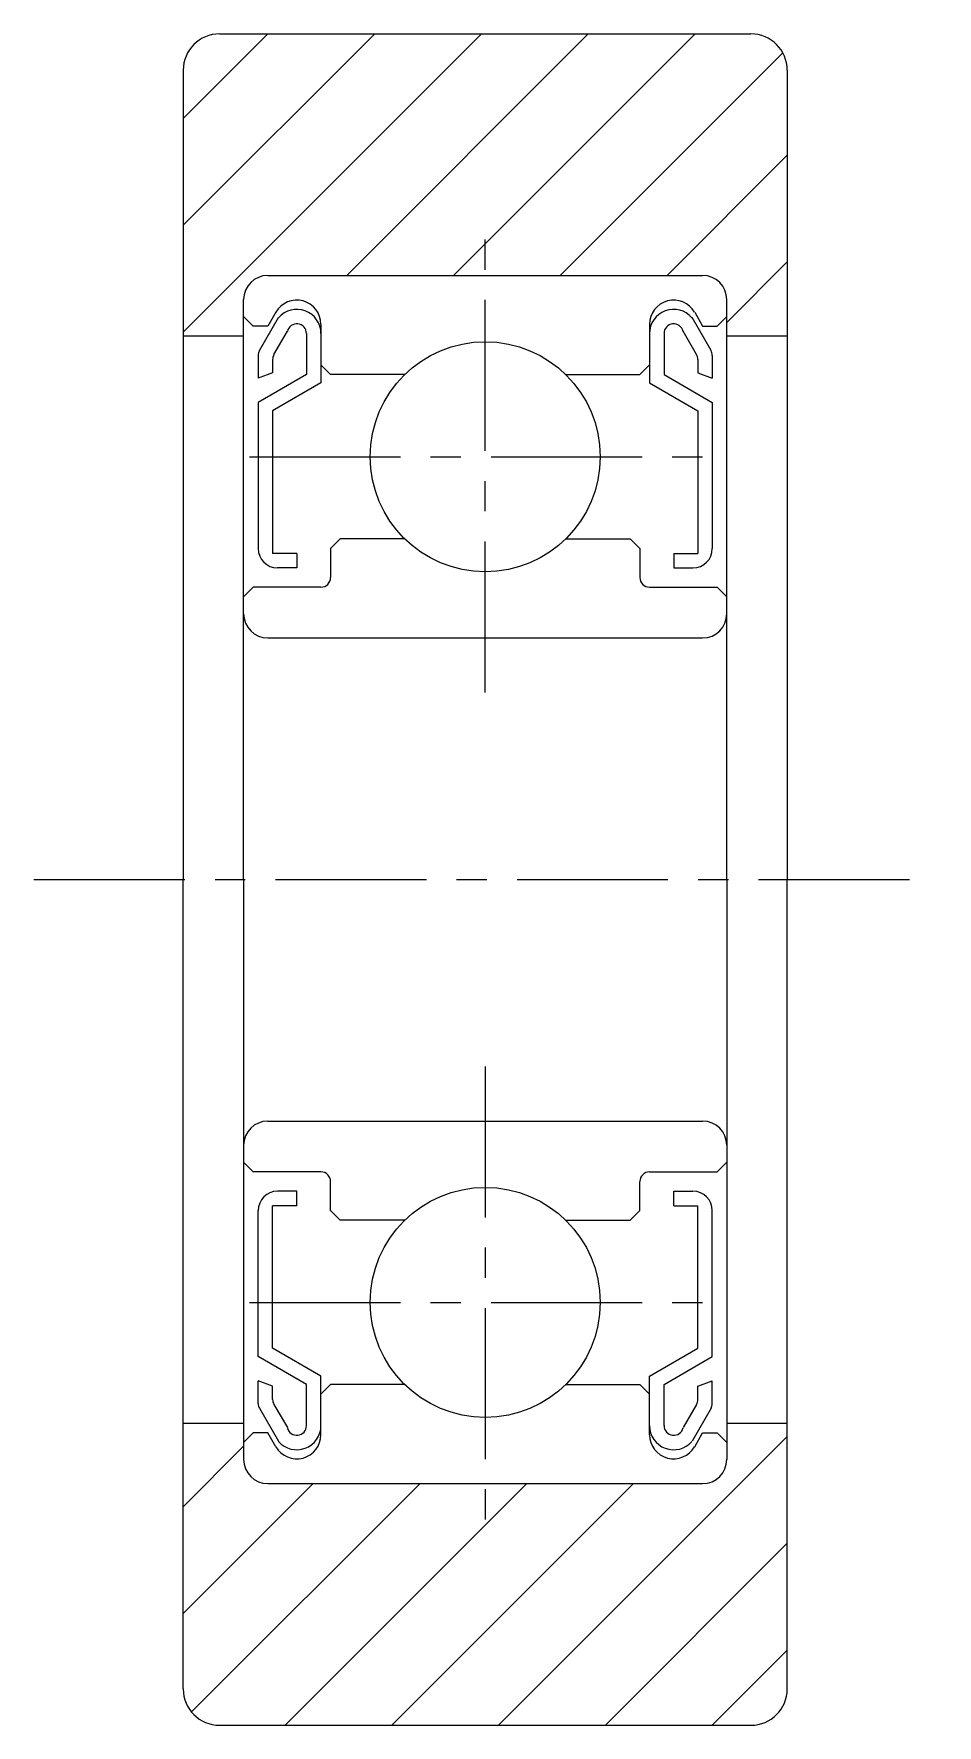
# Model space of a CAD drawing. Extents: x 10.1 to 44, y 10 to 35.5.
# Drawn here: x 36.56 to 44.04, y 21.47 to 35.47 of the extents above; entities outside this region: 2.
import ezdxf

# ---------------------------------------------------------------- set-up
doc = ezdxf.new("R2010")
doc.units = 0
doc.linetypes.add('CENTER', pattern=[2, 1.25, -0.25, 0.25, -0.25])
doc.layers.get('0').update_dxf_attribs({"linetype": 'CONTINUOUS'})
doc.layers.add('CENTER', color=1, linetype='CENTER')

# ---------------------------------------------------------------- blocks, each defined once
blk = doc.blocks.new('*X2')
at = {"color": 0, "linetype": 'CONTINUOUS'}
for p, q in [((37.802, -16.998), (40.271, -14.53)), ((37.802, -16.114), (39.387, -14.53)), ((37.802, -15.231), (38.503, -14.53)), ((39.155, -16.53), (41.155, -14.53)), ((40.039, -16.53), (42.039, -14.53)), ((40.923, -16.53), (42.766, -14.686)), ((41.807, -16.53), (42.802, -15.534)), ((42.302, -16.918), (42.802, -16.418)), ((40.413, -28.53), (42.802, -26.14)), ((37.802, -26.721), (38.302, -26.221)), ((37.802, -27.605), (38.878, -26.53)), ((37.871, -28.42), (39.762, -26.53)), ((38.645, -28.53), (40.645, -26.53)), ((39.529, -28.53), (41.529, -26.53)), ((41.297, -28.53), (42.802, -27.024)), ((42.181, -28.53), (42.802, -27.908))]:
    blk.add_line(p, q, dxfattribs=at)

msp = doc.modelspace()

# ---------------------------------------------------------------- linework, layer by layer
at = {"color": 7, "linetype": 'CONTINUOUS'}
for p, q in [((38.102, 35.47), (42.502, 35.47)), ((39.452, 35.47), (39.452, 35.47)), ((39.802, 35.47), (39.803, 35.47)), ((37.802, 35.17), (37.802, 28.47)), ((42.802, 35.17), (42.802, 28.47)), ((38.502, 33.47), (42.102, 33.47)), ((38.302, 28.47), (38.302, 33.27)), ((42.302, 28.47), (42.302, 33.27)), ((38.382, 33.05), (38.302, 33.13)), ((38.502, 33.05), (38.382, 33.05)), ((38.433, 32.848), (38.591, 33.121)), ((38.569, 33.166), (38.502, 33.05)), ((38.942, 33.066), (38.942, 32.73)), ((41.662, 33.066), (41.662, 32.73)), ((42.172, 32.848), (42.014, 33.121)), ((42.036, 33.166), (42.102, 33.05)), ((42.102, 33.05), (42.222, 33.05)), ((42.222, 33.05), (42.302, 33.13)), ((37.802, 32.97), (38.302, 32.97)), ((38.553, 32.815), (38.664, 33.008)), ((38.822, 32.99), (38.822, 32.65)), ((38.942, 32.99), (38.942, 32.581)), ((41.662, 32.99), (41.662, 32.581)), ((41.782, 32.99), (41.782, 32.65)), ((42.052, 32.815), (41.94, 33.008)), ((42.302, 32.97), (42.802, 32.97)), ((38.422, 32.808), (38.422, 32.621)), ((38.542, 32.775), (38.542, 32.665)), ((42.062, 32.775), (42.062, 32.665)), ((42.182, 32.808), (42.182, 32.621)), ((38.542, 32.665), (38.422, 32.621)), ((38.822, 32.65), (38.422, 32.419)), ((39.022, 32.65), (38.942, 32.73)), ((39.636, 32.65), (39.022, 32.65)), ((40.969, 32.65), (41.582, 32.65)), ((41.582, 32.65), (41.662, 32.73)), ((41.782, 32.65), (42.182, 32.419)), ((42.062, 32.665), (42.182, 32.621)), ((38.942, 32.581), (38.542, 32.35)), ((41.662, 32.581), (42.062, 32.35)), ((38.422, 32.419), (38.422, 31.21)), ((38.542, 32.35), (38.542, 31.17)), ((42.062, 32.35), (42.062, 31.17)), ((42.182, 32.419), (42.182, 31.21)), ((39.102, 31.29), (39.022, 31.21)), ((39.636, 31.29), (39.102, 31.29)), ((40.969, 31.29), (41.502, 31.29)), ((41.502, 31.29), (41.582, 31.21)), ((38.742, 31.17), (38.542, 31.17)), ((38.742, 31.17), (38.742, 31.05)), ((39.022, 31.21), (39.022, 30.97)), ((41.582, 31.21), (41.582, 30.97)), ((41.862, 31.17), (42.062, 31.17)), ((41.862, 31.17), (41.862, 31.05)), ((38.742, 31.05), (38.582, 31.05)), ((41.862, 31.05), (42.022, 31.05)), ((38.382, 30.89), (38.302, 30.81)), ((38.942, 30.89), (38.382, 30.89)), ((41.662, 30.89), (42.222, 30.89)), ((42.222, 30.89), (42.302, 30.81)), ((38.502, 30.47), (42.102, 30.47)), ((37.802, 21.77), (37.802, 28.47)), ((38.302, 28.47), (38.302, 23.67)), ((42.302, 28.47), (42.302, 23.67)), ((42.802, 21.77), (42.802, 28.47)), ((38.502, 26.47), (42.102, 26.47)), ((38.382, 26.05), (38.302, 26.13)), ((38.942, 26.05), (38.382, 26.05)), ((41.662, 26.05), (42.222, 26.05)), ((42.222, 26.05), (42.302, 26.13)), ((39.022, 25.73), (39.022, 25.97)), ((41.582, 25.73), (41.582, 25.97)), ((38.542, 24.591), (38.542, 25.77)), ((38.742, 25.77), (38.542, 25.77)), ((38.742, 25.89), (38.582, 25.89)), ((38.742, 25.77), (38.742, 25.89)), ((41.862, 25.77), (41.862, 25.89)), ((41.862, 25.89), (42.022, 25.89)), ((41.862, 25.77), (42.062, 25.77)), ((42.062, 24.591), (42.062, 25.77)), ((38.422, 24.521), (38.422, 25.73)), ((39.102, 25.65), (39.022, 25.73)), ((39.636, 25.65), (39.102, 25.65)), ((40.969, 25.65), (41.502, 25.65)), ((41.502, 25.65), (41.582, 25.73)), ((42.182, 24.521), (42.182, 25.73)), ((38.822, 24.29), (38.422, 24.521)), ((38.942, 24.36), (38.542, 24.591)), ((41.662, 24.36), (42.062, 24.591)), ((41.782, 24.29), (42.182, 24.521)), ((38.542, 24.276), (38.422, 24.32)), ((38.422, 24.133), (38.422, 24.32)), ((38.542, 24.165), (38.542, 24.276)), ((38.822, 23.95), (38.822, 24.29)), ((38.942, 23.95), (38.942, 24.36)), ((39.022, 24.29), (38.942, 24.21)), ((39.636, 24.29), (39.022, 24.29)), ((40.969, 24.29), (41.582, 24.29)), ((41.582, 24.29), (41.662, 24.21)), ((41.662, 23.95), (41.662, 24.36)), ((41.782, 23.95), (41.782, 24.29)), ((42.062, 24.276), (42.182, 24.32)), ((42.062, 24.165), (42.062, 24.276)), ((42.182, 24.133), (42.182, 24.32)), ((38.433, 24.093), (38.591, 23.82)), ((38.553, 24.125), (38.664, 23.933)), ((38.942, 23.875), (38.942, 24.21)), ((41.662, 23.875), (41.662, 24.21)), ((42.052, 24.125), (41.94, 23.933)), ((42.172, 24.093), (42.014, 23.82)), ((37.802, 23.97), (38.302, 23.97)), ((42.302, 23.97), (42.802, 23.97)), ((38.382, 23.89), (38.302, 23.81)), ((38.502, 23.89), (38.382, 23.89)), ((38.569, 23.775), (38.502, 23.89)), ((42.036, 23.775), (42.102, 23.89)), ((42.102, 23.89), (42.222, 23.89)), ((42.222, 23.89), (42.302, 23.81)), ((38.502, 23.47), (42.102, 23.47)), ((38.102, 21.47), (42.502, 21.47))]:
    msp.add_line(p, q, dxfattribs=at)
for centre in [(40.302, 31.97), (40.302, 24.97)]:
    msp.add_circle(centre, 0.952, dxfattribs=at)
for centre, radius, start, end in [((38.102, 35.17), 0.3, 90, 180), ((42.502, 35.17), 0.3, 360, 90), ((38.502, 33.27), 0.2, 90, 180), ((42.102, 33.27), 0.2, 0, 90), ((38.742, 33.066), 0.2, 359.9996, 150.0002), ((38.742, 32.99), 0.2, 0, 139.1944), ((41.862, 33.066), 0.2, 29.9998, 180.0004), ((41.862, 32.99), 0.2, 40.8056, 180), ((38.742, 32.99), 0.08, 0, 167.1249), ((41.862, 32.99), 0.08, 12.8751, 180), ((38.502, 32.808), 0.08, 150.0003, 180.0006), ((38.622, 32.775), 0.08, 150.0003, 180.0006), ((41.982, 32.775), 0.08, 359.9994, 29.9997), ((42.102, 32.808), 0.08, 359.9994, 29.9997), ((38.582, 31.21), 0.16, 180.0003, 270.0003), ((42.022, 31.21), 0.16, 269.9997, 359.9997), ((38.942, 30.97), 0.08, 270.0006, 0), ((41.662, 30.97), 0.08, 180, 269.9994), ((38.502, 30.67), 0.2, 180, 270), ((42.102, 30.67), 0.2, 270, 0), ((38.502, 26.27), 0.2, 90, 180), ((42.102, 26.27), 0.2, 0, 90), ((38.942, 25.97), 0.08, 0, 89.9994), ((41.662, 25.97), 0.08, 90.0006, 180), ((38.582, 25.73), 0.16, 89.9997, 179.9997), ((42.022, 25.73), 0.16, 0.0003, 90.0003), ((38.502, 24.133), 0.08, 179.9994, 209.9997), ((38.622, 24.165), 0.08, 179.9994, 209.9997), ((41.982, 24.165), 0.08, 330.0003, 0.0006), ((42.102, 24.133), 0.08, 330.0003, 0.0006), ((38.742, 23.95), 0.2, 220.8056, 0), ((38.742, 23.95), 0.08, 192.8751, 0), ((41.862, 23.95), 0.2, 180, 319.1944), ((41.862, 23.95), 0.08, 180, 347.1249), ((38.742, 23.875), 0.2, 209.9998, 0.0004), ((41.862, 23.875), 0.2, 179.9996, 330.0002), ((38.502, 23.67), 0.2, 180, 270), ((42.102, 23.67), 0.2, 270, 0), ((38.102, 21.77), 0.3, 180, 270), ((42.502, 21.77), 0.3, 270, 0)]:
    msp.add_arc(centre, radius, start, end, dxfattribs=at)
at = {"layer": 'CENTER', "color": 1, "linetype": 'CENTER'}
for p, q in [((40.302, 30.018), (40.302, 33.923)), ((38.35, 31.97), (42.255, 31.97)), ((36.565, 28.47), (44.044, 28.47)), ((40.302, 26.923), (40.302, 23.018)), ((38.35, 24.97), (42.255, 24.97))]:
    msp.add_line(p, q, dxfattribs=at)

# ---------------------------------------------------------------- block references
at = {"color": 3, "linetype": 'CONTINUOUS'}
msp.add_blockref('*X2', (0, 50), dxfattribs=at)

# ---------------------------------------------------------------- texts
at = {"color": 7, "linetype": 'CONTINUOUS'}
for s, p in [('EB 14', (10, 15)), ('EB14', (10, 10))]:
    msp.add_text(s, height=1, dxfattribs=at).set_placement(p)

doc.saveas('drawing.dxf')
